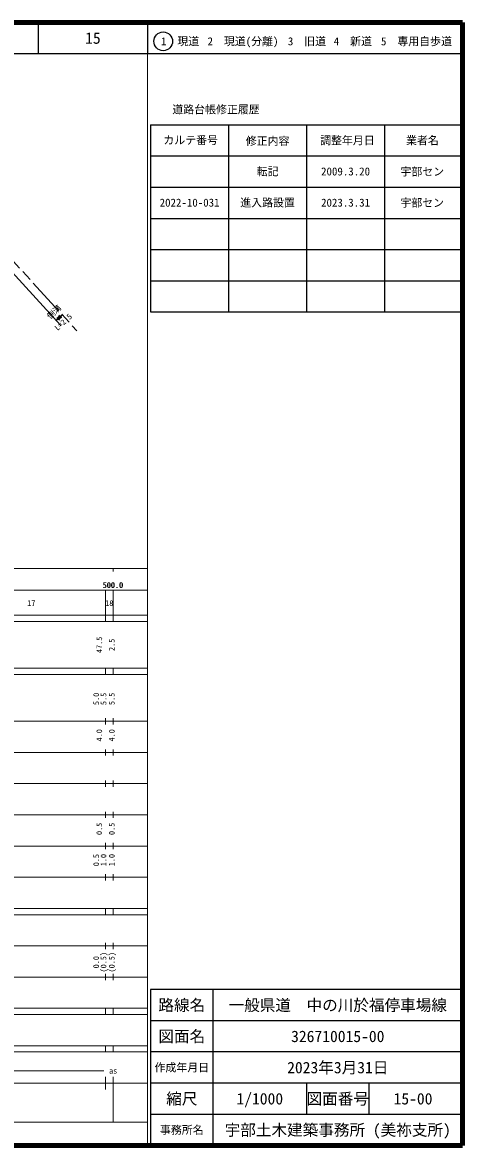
# Model space of a CAD drawing. Units: millimetres on the paper. Extents: x 40 to 680, y 20 to 380.
# Drawn here: x 538.9 to 680, y 20 to 380 of the extents above; entities that cross this region are included whole.
import ezdxf
from ezdxf.enums import TextEntityAlignment as Align

# ---------------------------------------------------------------- set-up
doc = ezdxf.new("R2010")
doc.units = ezdxf.units.MM
doc.linetypes.add('CHAIN', pattern=[18.5, 12, -1.5, 3.5, -1.5])
for name, color, linetype, lineweight in [('M-BMK', 2, 'CHAIN', 13), ('M-STR-HTXT', 7, 'Continuous', 13), ('M-TTL', 2, 'Continuous', 140), ('M-TTL-BAND', 7, 'Continuous', 13), ('M-TTL-FRAM', 2, 'Continuous', 25), ('M-TTL-LINE', 7, 'Continuous', 25)]:
    doc.layers.add(name, color=color, linetype=linetype, lineweight=lineweight)
doc.layers.add('M-TTL-TXT', color=7, linetype='Continuous')
doc.styles.add('@ＭＳ ゴシック', font='')
doc.styles.add('ＭＳ ゴシック', font='')
doc.styles.get('@ＭＳ ゴシック').set_extended_font_data('@MS Gothic')
doc.styles.get('ＭＳ ゴシック').set_extended_font_data('MS Gothic')

msp = doc.modelspace()

# ---------------------------------------------------------------- linework, layer by layer
at = {"layer": 'M-BMK'}
msp.add_line((529.922, 310.107), (556.398, 281.132), dxfattribs=at)
at = {"layer": 'M-STR-HTXT'}
for p, q in [((530.157, 305.9), (551.068, 283.015)), ((549.719, 284.492), (551.686, 286.289)), ((550.796, 286.177), (549.719, 284.492)), ((549.719, 284.492), (551.495, 285.413)), ((551.686, 286.289), (549.911, 285.368)), ((550.609, 284.603), (551.686, 286.289))]:
    msp.add_line(p, q, dxfattribs=at)
at = {"layer": 'M-TTL'}
for p, q in [((680, 380), (40, 380)), ((680, 20), (680, 380)), ((40, 20), (680, 20))]:
    msp.add_line(p, q, dxfattribs=at)
at = {"layer": 'M-TTL-BAND'}
for p, q in [((579, 20), (579, 370)), ((40, 205), (579, 205)), ((568, 205), (568, 204)), ((68, 198), (579, 198)), ((565.5, 188), (565.5, 198)), ((568, 188), (568, 198)), ((40, 190), (579, 190)), ((40, 188), (579, 188)), ((40, 173), (579, 173)), ((565.5, 171), (565.5, 173)), ((568, 171), (568, 173)), ((40, 171), (579, 171)), ((40, 156), (579, 156)), ((565.5, 155), (565.5, 157)), ((568, 155), (568, 157)), ((46, 146), (579, 146)), ((565.5, 145), (565.5, 147)), ((568, 145), (568, 147)), ((565.5, 135), (565.5, 137)), ((568, 135), (568, 137)), ((52, 136), (579, 136)), ((46, 126), (579, 126)), ((565.5, 125), (565.5, 127)), ((568, 125), (568, 127)), ((52, 116), (579, 116)), ((565.5, 115), (565.5, 117)), ((568, 115), (568, 117)), ((46, 106), (579, 106)), ((565.5, 105), (565.5, 107)), ((568, 105), (568, 107)), ((40, 96), (579, 96)), ((40, 94), (579, 94)), ((565.5, 94), (565.5, 96)), ((568, 94), (568, 96)), ((49, 84), (579, 84)), ((565.5, 83), (565.5, 85)), ((568, 83), (568, 85)), ((40, 74), (579, 74)), ((565.5, 73), (565.5, 75)), ((568, 73), (568, 75)), ((40, 64), (579, 64)), ((40, 62), (579, 62)), ((565.5, 62), (565.5, 64)), ((568, 62), (568, 64)), ((40, 52), (579, 52)), ((565.5, 50), (565.5, 52)), ((568, 50), (568, 52)), ((40, 50), (579, 50)), ((71, 44), (565, 44)), ((40, 40), (579, 40)), ((565.5, 38), (565.5, 42)), ((568, 27.5), (568, 42)), ((68, 27.5), (579, 27.5))]:
    msp.add_line(p, q, dxfattribs=at)
at = {"layer": 'M-TTL-FRAM'}
for p, q in [((580, 347.197), (580, 287.197)), ((580, 347.197), (680, 347.197)), ((580, 287.197), (680, 287.197)), ((680, 70), (580, 70)), ((580, 70), (580, 20))]:
    msp.add_line(p, q, dxfattribs=at)
at = {"layer": 'M-TTL-LINE'}
for p, q in [((543.997, 380), (543.997, 370)), ((579, 380), (579, 370)), ((40, 370), (680, 370)), ((605, 347.197), (605, 287.197)), ((630, 347.197), (630, 287.197)), ((655, 347.197), (655, 287.197)), ((580, 337.197), (680, 337.197)), ((580, 327.197), (680, 327.197)), ((580, 317.197), (680, 317.197)), ((580, 307.197), (680, 307.197)), ((580, 297.197), (680, 297.197)), ((600, 70), (600, 20)), ((680, 60), (580, 60)), ((680, 50), (580, 50)), ((680, 40), (580, 40)), ((630, 40), (630, 30)), ((650, 40), (650, 30)), ((680, 30), (580, 30))]:
    msp.add_line(p, q, dxfattribs=at)
msp.add_circle((584.031, 373.958), 3, dxfattribs=at)

# ---------------------------------------------------------------- texts
at = {"layer": 'M-STR-HTXT', "style": 'ＭＳ ゴシック'}
msp.add_text('側溝', height=1.833, rotation=42.419, dxfattribs=at).set_placement((550.028, 286.128), align=Align.BOTTOM_CENTER)
at = {"layer": 'M-STR-HTXT', "style": '@ＭＳ ゴシック'}
msp.add_text('L=2.5', height=1.833, rotation=42.419, dxfattribs=at).set_placement((551.377, 284.652), align=Align.TOP_CENTER)
at = {"layer": 'M-TTL-BAND', "style": 'ＭＳ ゴシック'}
for s, p in [('500.0', (567.844, 198.195)), ('500.0', (568, 198.195)), ('17', (541.75, 192.405)), ('18', (566.75, 192.405)), ('as', (568, 42.5))]:
    msp.add_text(s, height=1.833, dxfattribs=at).set_placement(p, align=Align.BOTTOM_CENTER)
for s, p in [('47.5', (565, 180.5)), ('2.5', (569, 180.5)), ('5.0', (564, 163.174)), ('5.5', (566.37, 163.174)), ('5.5', (569, 163.174)), ('4.0', (565, 151.5)), ('4.0', (569, 151.5)), ('0.5', (565, 121.5)), ('0.5', (569, 121.5)), ('0.5', (564, 111.5)), ('1.0', (566.37, 111.5)), ('1.0', (569, 111.5)), ('0.0', (564, 78.764)), ('(0.5)', (566.37, 78.764)), ('(0.5)', (569, 78.764))]:
    msp.add_text(s, height=1.833, rotation=90, dxfattribs=at).set_placement(p, align=Align.BOTTOM_CENTER)
at = {"layer": 'M-TTL-TXT', "style": 'ＭＳ ゴシック'}
for s, height, p in [('15', 3.666, (561.497, 375)), ('1\u3000現道', 2.566, (589.448, 373.958)), ('2\u3000現道(分離)', 2.566, (609.619, 373.958)), ('3\u3000旧道', 2.566, (630.121, 373.958)), ('4\u3000新道', 2.566, (644.824, 373.958)), ('5\u3000専用自歩道', 2.566, (665.228, 373.958)), ('道路台帳修正履歴', 2.566, (600.968, 352.113)), ('カルテ番号', 2.566, (592.839, 342.277)), ('修正内容', 2.566, (617.509, 342.023)), ('調整年月日', 2.566, (643.089, 342.197)), ('業者名', 2.566, (667.134, 342.197)), ('転記', 2.566, (617.5, 332.245)), ('2009.3.20', 2.566, (642.5, 332.245)), ('宇部セン', 2.566, (667.077, 332.189)), ('2022-10-031', 2.566, (592.5, 322.245)), ('進入路設置', 2.566, (617.5, 322.245)), ('2023.3.31', 2.566, (642.5, 322.245)), ('宇部セン', 2.566, (667.077, 322.189)), ('路線名', 3.666, (590, 65)), ('路線名', 3.666, (590, 65)), ('一般県道\u3000中の川於福停車場線', 3.666, (640, 65)), ('図面名', 3.666, (590, 55)), ('図面名', 3.666, (590, 55)), ('326710015-00', 3.666, (640, 55)), ('2023年3月31日', 3.666, (640, 45)), ('作成年月日', 2.566, (590, 45)), ('作成年月日', 2.566, (590, 45)), ('縮尺', 3.666, (590, 35)), ('縮尺', 3.666, (590, 35)), ('1/1000', 3.666, (615, 35)), ('図面番号', 3.666, (640, 35)), ('図面番号', 3.666, (640, 35)), ('15-00', 3.666, (664.125, 35)), ('事務所名', 2.566, (590, 25)), ('事務所名', 2.566, (590, 25)), ('宇部土木建築事務所 (美祢支所)', 3.666, (640, 25))]:
    msp.add_text(s, height=height, dxfattribs=at).set_placement(p, align=Align.MIDDLE_CENTER)

doc.saveas('drawing.dxf')
